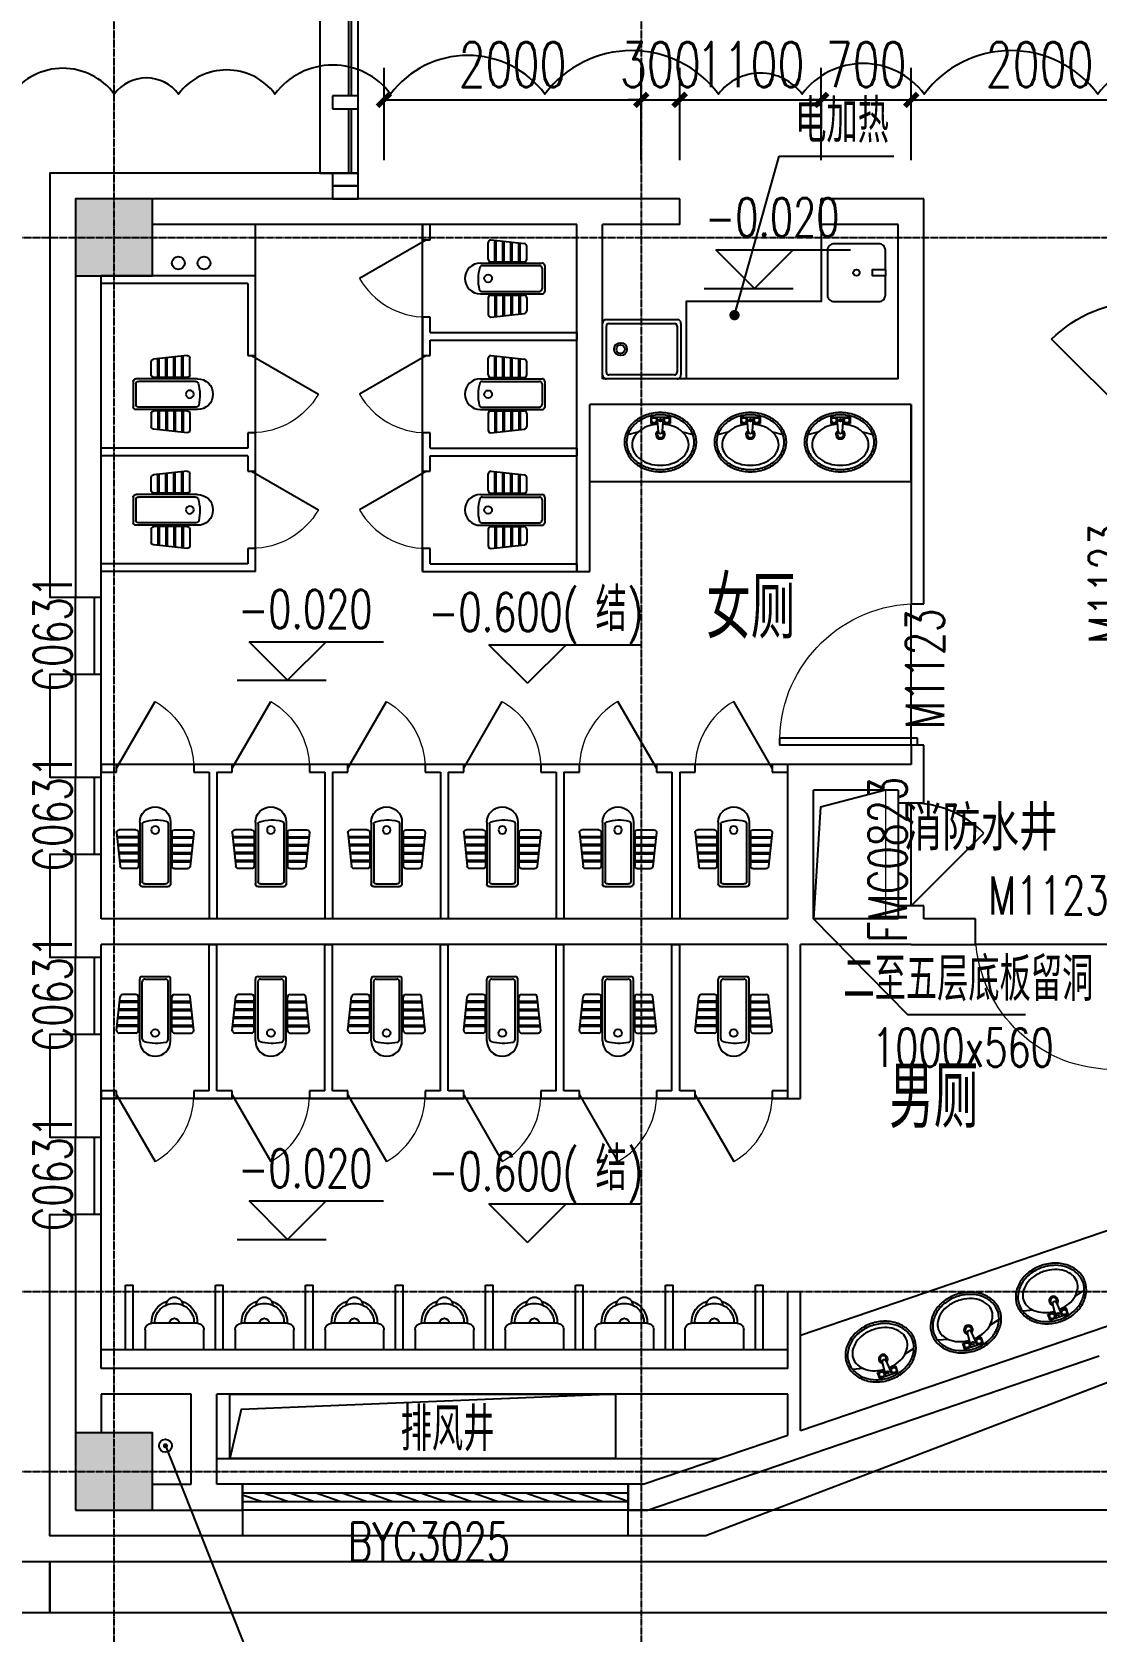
# Model space of a CAD drawing. Header units: millimetres. Extents: x 0 to 118900, y 0 to 84100.
# Drawn here: x 15360 to 23644, y 7141 to 19587 of the extents above; entities that cross this region are included whole.
import ezdxf

# ---------------------------------------------------------------- set-up
doc = ezdxf.new("R2010")
doc.units = ezdxf.units.MM
doc.linetypes.add('DASH', pattern=[0.35, 0.25, -0.1])
doc.linetypes.add('DOTE', pattern=[2.42, 2, -0.2, 0.02, -0.2])
for name, color, linetype in [('3T_BAR', 7, 'Continuous'), ('COLUMN', 2, 'Continuous'), ('CURTWALL', 4, 'Continuous'), ('DIM_ELEV', 3, 'Continuous'), ('DIM_LEAD', 3, 'Continuous'), ('DIM_SYMB', 3, 'Continuous'), ('DOOR', 4, 'Continuous'), ('DOOR_FIRE_TEXT', 7, 'Continuous'), ('DOTE', 1, 'DOTE'), ('EVTR', 6, 'Continuous'), ('FACADE OUTER SKIN', 6, 'Continuous'), ('PUB_DIM', 3, 'Continuous'), ('PUB_HATCH', 8, 'Continuous'), ('PUB_TEXT', 7, 'Continuous'), ('SEE', 5, 'Continuous'), ('SURFACE', 6, 'Continuous'), ('TOL', 1, 'Continuous'), ('WALL', 2, 'Continuous'), ('WINDOW', 4, 'Continuous'), ('WINDOW_TEXT', 7, 'Continuous'), ('排水', 7, 'Continuous')]:
    doc.layers.add(name, color=color, linetype=linetype)
doc.layers.add('DIM_MODI', color=6, linetype='Continuous', plot=False)
doc.styles.add('_TCH_DIM', font='SIMPLEX', dxfattribs={"bigfont": 'GBCBIG'})
doc.styles.add('_TCH_WINDOW', font='SIMPLEX', dxfattribs={"height": 3.5, "bigfont": 'GBCBIG'})
doc.styles.add('DIM_FONT', font='SIMPLEX', dxfattribs={"width": 0.7, "bigfont": 'GBCBIG'})
doc.styles.add('zz-0', font='arial.ttf')
doc.styles.add('仿宋单线', font='tjromans.shx', dxfattribs={"width": 0.65, "bigfont": 'tjhztxt.shx'})
doc.dimstyles.new('_TCH_ARCH&&100', dxfattribs={"dimtxt": 350, "dimasz": 100, "dimexe": 250, "dimexo": 300, "dimgap": 100, "dimtad": 1, "dimdec": 0, "dimzin": 0, "dimdsep": 46, "dimtxsty": 'DIM_FONT', "dimblk": 'ARCHTICK', "dimcen": 0.09, "dimclrt": 7, "dimazin": 2, "dimtfac": 1, "dimtdec": 0, "dimtix": 1, "dimtmove": 2, "dimatfit": 3, "dimldrblk": 'ARCHTICK', "dimfxl": 1, "dimtolj": 1, "dimtzin": 0, "dimarcsym": 0})

# ---------------------------------------------------------------- blocks, each defined once
blk = doc.blocks.new('WATER PIPE 05')
at = {"layer": 'EVTR', "ltscale": 20}
blk.add_circle((507414, 805851), 50, dxfattribs=at)
blk = doc.blocks.new('DUN')
at = {"layer": 'TOL'}
for p, q in [((-434, 264), (-434, 394)), ((-414, 414), (-152, 386)), ((-382, 244), (-382, 411)), ((-372, 244), (-372, 410)), ((-320, 244), (-320, 404)), ((-310, 244), (-310, 403)), ((-258, 244), (-258, 397)), ((-248, 244), (-248, 396)), ((-196, 244), (-196, 391)), ((-186, 244), (-186, 390)), ((-134, 264), (-134, 366)), ((-494, 234), (-14, 234)), ((-479, 214), (-34, 214)), ((-414, 244), (-154, 244)), ((-14, 194), (-14, 34)), ((6, 214), (6, 14)), ((-484, 14), (-34, 14)), ((-494, -6), (-14, -6)), ((-434, -36), (-434, -166)), ((-414, -16), (-154, -16)), ((-382, -16), (-382, -182)), ((-372, -16), (-372, -181)), ((-320, -16), (-320, -176)), ((-310, -16), (-310, -175)), ((-258, -16), (-258, -169)), ((-248, -16), (-248, -168)), ((-196, -16), (-196, -163)), ((-186, -16), (-186, -161)), ((-134, -36), (-134, -138)), ((-414, -186), (-152, -158))]:
    blk.add_line(p, q, dxfattribs=at)
blk.add_circle((-434, 114), 30, dxfattribs=at)
for centre, radius, start, end in [((-414, 394), 20, 90, 180), ((-154, 366), 20, 0, 83.8845), ((-414, 264), 20, 180, 270), ((-154, 264), 20, 270, 0), ((-494, 114), 120, 90, 270), ((-172, 105), 340, 163.8711, 192.8716), ((-479, 194), 20, 90, 163.8711), ((-34, 194), 20, 0, 90), ((-14, 214), 20, 0, 90), ((-484, 34), 20, 192.8716, 270), ((-34, 34), 20, 270, 0), ((-14, 14), 20, 270, 0), ((-414, -36), 20, 90, 180), ((-154, -36), 20, 0, 90), ((-414, -166), 20, 180, 270), ((-154, -138), 20, 276.1155, 0)]:
    blk.add_arc(centre, radius, start, end, dxfattribs=at)
blk = doc.blocks.new('AXIS-NET-07')
at = {"layer": 'DOTE'}
for p, q in [((727144, 1612362.8), (727144, 1540152.8)), ((723044, 1555852.8), (723044, 1540152.8)), ((716444, 1552252.8), (796044, 1552252.8)), ((716444, 1544052.8), (735344, 1544052.8)), ((716444, 1542652.8), (796044, 1542652.8))]:
    blk.add_line(p, q, dxfattribs=at)
blk = doc.blocks.new('$WINLIB2D$00000004')
at = {"color": 0}
for points in [[(-0.5, 0.5), (-0.5, -0.5)], [(-0.5, 0.5), (0.5, 0.5)], [(0.5, -0.5), (0.5, 0.5)], [(-0.5, 0.241), (0.5, 0.241)], [(-0.5, -0.5), (0.5, -0.5)]]:
    blk.add_lwpolyline(points, dxfattribs=at)
blk = doc.blocks.new('$WINLIB2D$00000039')
at = {"color": 0}
for points in [[(-0.5, 0.5), (-0.5, -0.5)], [(0.5, 0.5), (-0.5, 0.5)], [(0.5, -0.5), (0.5, 0.5)], [(-0.5, 0.1667), (0.5, 0.1667)], [(-0.3839, -0.1667), (-0.448, 0.1667)], [(-0.3159, -0.1667), (-0.38, 0.1667)], [(-0.2479, -0.1667), (-0.312, 0.1667)], [(-0.1799, -0.1667), (-0.244, 0.1667)], [(-0.1119, -0.1667), (-0.176, 0.1667)], [(-0.0439, -0.1667), (-0.108, 0.1667)], [(0.0241, -0.1667), (-0.04, 0.1667)], [(0.0921, -0.1667), (0.028, 0.1667)], [(0.16, -0.1667), (0.0959, 0.1667)], [(0.228, -0.1667), (0.1639, 0.1667)], [(0.296, -0.1667), (0.2319, 0.1667)], [(0.364, -0.1667), (0.2999, 0.1667)], [(0.432, -0.1667), (0.3679, 0.1667)], [(0.5, -0.1667), (0.4359, 0.1667)], [(-0.4519, -0.1667), (-0.5, 0.0836)], [(-0.5, -0.1667), (0.5, -0.1667)], [(0.5, -0.5), (-0.5, -0.5)]]:
    blk.add_lwpolyline(points, dxfattribs=at)
blk = doc.blocks.new('_FZH')
blk.add_lwpolyline([(-0.5, -0.5), (0.5, -0.5), (0.5, 0.5), (-0.5, 0.5)], close=True)
at = {"layer": 'PUB_HATCH'}
blk.add_solid([(-0.5, -0.5), (0.5, -0.5), (-0.5, 0.5), (0.5, 0.5)], dxfattribs=at)
blk = doc.blocks.new('$DorLib2D$00000001')
for p, q in [((0.45, 0.975), (0.5, 0.975)), ((0.45, 0), (0.45, 0.975)), ((0.5, 0), (0.5, 0.975)), ((0.5, 0), (0.45, 0))]:
    blk.add_line(p, q)
at = {"lineweight": 13}
blk.add_arc((0.475, 0), 0.975, 91.4693, 180, dxfattribs=at)
blk = doc.blocks.new('$DorLib2D$00000114')
at = {"color": 0}
blk.add_line((0.5, 0), (-0.207, 0.707), dxfattribs=at)
blk.add_arc((0.5, 0), 1, 135, 180, dxfattribs=at)
blk = doc.blocks.new('$plan$00001629')
for p, q in [((-75, -35), (-75, -85)), ((-75, -35), (75, -35)), ((-75, -85), (-21, -85)), ((-16, -146), (-25, -35)), ((16, -146), (25, -35)), ((21, -85), (75, -85)), ((75, -35), (75, -85)), ((-252, -170), (-172, -150)), ((172, -150), (252, -170))]:
    blk.add_line(p, q)
for centre, radius in [((-50, -60), 20), ((1, -60), 10), ((50, -60), 20)]:
    blk.add_circle(centre, radius)
for centre, radius, start, end in [((0, -340), 340, 90, 108.7907), ((0, -340), 340, 71.2093, 90), ((-46, -252), 239, 129.4007, 153.24), ((-46, -252), 222, 129.4007, 153.24), ((-18, -286), 283, 108.7907, 129.4007), ((-18, -286), 266, 108.7907, 129.4007), ((-21, -322), 229, 106.7647, 126.0274), ((0, -340), 323, 90, 108.7907), ((0, -391), 301, 93.9271, 106.7647), ((0, -340), 323, 71.2093, 90), ((0, -391), 301, 73.2353, 86.0729), ((21, -322), 229, 53.9726, 73.2353), ((18, -286), 266, 50.5993, 71.2093), ((18, -286), 283, 50.5993, 71.2093), ((46, -252), 222, 26.76, 50.5993), ((46, -252), 239, 26.76, 50.5993), ((-90, -230), 190, 153.24, 180), ((-90, -230), 190, 180, 206.76), ((-90, -230), 173, 153.24, 180), ((-90, -230), 173, 180, 206.76), ((-102, -250), 118, 150.3366, 180), ((-53, -278), 174, 126.0274, 150.3366), ((0, -170), 35, 118.7783, 61.2217), ((0, -170), 25, 129.0728, 50.9272), ((0, -146), 16.3, 180, 0), ((53, -278), 174, 29.6634, 53.9726), ((102, -250), 118, 0, 29.6634), ((90, -230), 173, 0, 26.76), ((90, -230), 173, 333.24, 0), ((90, -230), 190, 0, 26.76), ((90, -230), 190, 333.24, 0), ((-46, -208), 239, 206.76, 230.5993), ((-46, -208), 222, 206.76, 230.5993), ((-102, -250), 118, 180, 209.6634), ((-53, -222), 174, 209.6634, 233.9726), ((-21, -178), 229, 233.9726, 253.2353), ((21, -178), 229, 286.7647, 306.0274), ((53, -222), 174, 306.0274, 330.3366), ((46, -208), 222, 309.4007, 333.24), ((46, -208), 239, 309.4007, 333.24), ((102, -250), 118, 330.3366, 0), ((-18, -174), 283, 230.5993, 251.2093), ((-18, -174), 266, 230.5993, 251.2093), ((0, -120), 340, 251.2093, 270), ((0, -120), 323, 251.2093, 270), ((0, -109), 301, 253.2353, 270), ((0, -109), 301, 270, 286.7647), ((0, -120), 323, 270, 288.7907), ((0, -120), 340, 270, 288.7907), ((18, -174), 266, 288.7907, 309.4007), ((18, -174), 283, 288.7907, 309.4007)]:
    blk.add_arc(centre, radius, start, end)
blk = doc.blocks.new('$DorLib2D$00000129')
at = {"color": 0, "linetype": 'Continuous'}
for p, q in [((-0.5, 0.545), (-0.5, 0.687)), ((-0.5, 0.687), (0.5, 0.687)), ((0.5, 0.687), (0.5, 0.545)), ((0.5, 0.545), (-0.5, 0.545)), ((-0.5, 0.5), (-0.5, 0.545)), ((0.5, 0.5), (0.5, 0.545)), ((-0.2, 0.437), (0.158, 0.437)), ((0.08, 0.341), (0.08, 0.437)), ((0.158, 0.437), (0.08, 0.341))]:
    blk.add_line(p, q, dxfattribs=at)
blk = doc.blocks.new('$DorLib2D$00000005')
blk.add_line((0.5, 0), (0, 0.866))
at = {"lineweight": 13}
blk.add_arc((0.5, 0), 1, 120, 180, dxfattribs=at)
blk = doc.blocks.new('$plan$00000390')
at = {"color": 0, "linetype": 'ByBlock'}
for p, q in [((-228.6, 0), (228.6, 0)), ((-228.6, -152.4), (-228.6, 0)), ((228.6, 0), (228.6, -152.4)), ((177.8, -203.2), (-177.8, -203.2))]:
    blk.add_line(p, q, dxfattribs=at)
for centre, radius, start, end in [((-177.8, -152.4), 50.8, 180, 270), ((-6.35, -209.55), 171.57, 177.878904, 253.39312), ((-6.35, -209.55), 146.17, 177.878904, 272.121096), ((0, -203.2), 38.1, 180, 0), ((6.35, -209.55), 146.17, 267.878904, 2.121096), ((6.35, -209.55), 171.57, 286.60688, 2.121096), ((177.8, -152.4), 50.8, 270, 0), ((0, -342.9), 63.5, 181.070731, 358.929269)]:
    blk.add_arc(centre, radius, start, end, dxfattribs=at)
blk = doc.blocks.new('$plan$00001091')
for p, q in [((-275, -410), (-275, -50)), ((-255, -30), (255, -30)), ((275, -50), (275, -410)), ((255, -430), (-255, -430))]:
    blk.add_line(p, q)
for points in [[(-275, 0, 0.414214), (-305, -30, 0.414214)], [(305, -30, 0.414214), (275, 0, 0.414214)], [(-305, -430, 0.414214), (-275, -460, 0.414214)], [(275, -460, 0.414214), (305, -430, 0.414214)]]:
    blk.add_lwpolyline(points, format="xyb")
for points in [[(-275, 0), (275, 0)], [(-305, -430), (-305, -30)], [(305, -30), (305, -430)], [(275, -460), (-275, -460)]]:
    blk.add_lwpolyline(points)
for radius in [50, 32.5]:
    blk.add_circle((165, -230), radius)
for centre, start, end in [((-255, -50), 90, 180), ((255, -50), 0, 90), ((-255, -410), 180, 270), ((255, -410), 270, 360)]:
    blk.add_arc(centre, 20, start, end)
at = {"style": 'zz-0'}
for tag in ['YSIZE', 'XSIZE']:
    blk.add_attdef(tag, (0, 0), '', height=0.5, dxfattribs=at)
blk = doc.blocks.new('_ArchTick')
at = {"color": 0, "linetype": 'ByBlock', "const_width": 0.4}
blk.add_lwpolyline([(-0.5, -0.5), (0.5, 0.5)], dxfattribs=at)
blk = doc.blocks.new('*D563')
at = {"layer": 'Defpoints', "color": 0, "transparency": 16777216}
for p in [(20098, 19059), (18098, 18290), (20098, 18290)]:
    blk.add_point(p, dxfattribs=at)
at = {"layer": 'PUB_DIM', "color": 0, "lineweight": -2, "transparency": 16777216}
for p, q in [((18098, 18590), (18098, 19309)), ((20098, 18590), (20098, 19309)), ((18098, 19059), (20098, 19059))]:
    blk.add_line(p, q, dxfattribs=at)
at = {"layer": 'PUB_DIM', "color": 0, "lineweight": -2, "transparency": 16777216, "xscale": 100, "yscale": 100, "zscale": 100, "rotation": 180}
blk.add_blockref('_ArchTick', (18098, 19059), dxfattribs=at)
at = {"layer": 'PUB_DIM', "color": 0, "lineweight": -2, "transparency": 16777216, "xscale": 100, "yscale": 100, "zscale": 100}
blk.add_blockref('_ArchTick', (20098, 19059), dxfattribs=at)
at = {"layer": 'PUB_DIM', "color": 7, "transparency": 16777216, "insert": (19098, 19334), "char_height": 350, "attachment_point": 5, "style": 'DIM_FONT'}
blk.add_mtext('\\A1;2000', dxfattribs=at)
blk = doc.blocks.new('*D564')
at = {"layer": 'Defpoints', "color": 0, "transparency": 16777216}
for p in [(20398, 19059), (20098, 18290), (20398, 18290)]:
    blk.add_point(p, dxfattribs=at)
at = {"layer": 'PUB_DIM', "color": 0, "lineweight": -2, "transparency": 16777216}
for p, q in [((20098, 18590), (20098, 19309)), ((20398, 18590), (20398, 19309)), ((20098, 19059), (19998, 19059)), ((20098, 19059), (20398, 19059)), ((20398, 19059), (20498, 19059))]:
    blk.add_line(p, q, dxfattribs=at)
at = {"layer": 'PUB_DIM', "color": 0, "lineweight": -2, "transparency": 16777216, "xscale": 100, "yscale": 100, "zscale": 100}
blk.add_blockref('_ArchTick', (20098, 19059), dxfattribs=at)
at = {"layer": 'PUB_DIM', "color": 0, "lineweight": -2, "transparency": 16777216, "xscale": 100, "yscale": 100, "zscale": 100, "rotation": 180}
blk.add_blockref('_ArchTick', (20398, 19059), dxfattribs=at)
at = {"layer": 'PUB_DIM', "color": 7, "transparency": 16777216, "insert": (20248, 19334), "char_height": 350, "attachment_point": 5, "style": 'DIM_FONT'}
blk.add_mtext('\\A1;300', dxfattribs=at)
blk = doc.blocks.new('*D565')
at = {"layer": 'Defpoints', "color": 0, "transparency": 16777216}
for p in [(21498, 19059), (20398, 18290), (21498, 18290)]:
    blk.add_point(p, dxfattribs=at)
at = {"layer": 'PUB_DIM', "color": 0, "lineweight": -2, "transparency": 16777216}
for p, q in [((20398, 18590), (20398, 19309)), ((21498, 18590), (21498, 19309)), ((20398, 19059), (21498, 19059))]:
    blk.add_line(p, q, dxfattribs=at)
at = {"layer": 'PUB_DIM', "color": 0, "lineweight": -2, "transparency": 16777216, "xscale": 100, "yscale": 100, "zscale": 100, "rotation": 180}
blk.add_blockref('_ArchTick', (20398, 19059), dxfattribs=at)
at = {"layer": 'PUB_DIM', "color": 0, "lineweight": -2, "transparency": 16777216, "xscale": 100, "yscale": 100, "zscale": 100}
blk.add_blockref('_ArchTick', (21498, 19059), dxfattribs=at)
at = {"layer": 'PUB_DIM', "color": 7, "transparency": 16777216, "insert": (20948, 19334), "char_height": 350, "attachment_point": 5, "style": 'DIM_FONT'}
blk.add_mtext('\\A1;1100', dxfattribs=at)
blk = doc.blocks.new('*D566')
at = {"layer": 'Defpoints', "color": 0, "transparency": 16777216}
for p in [(22198, 19059), (21498, 18290), (22198, 18290)]:
    blk.add_point(p, dxfattribs=at)
at = {"layer": 'PUB_DIM', "color": 0, "lineweight": -2, "transparency": 16777216}
for p, q in [((21498, 18590), (21498, 19309)), ((22198, 18590), (22198, 19309)), ((21498, 19059), (21398, 19059)), ((21498, 19059), (22198, 19059)), ((22198, 19059), (22298, 19059))]:
    blk.add_line(p, q, dxfattribs=at)
at = {"layer": 'PUB_DIM', "color": 0, "lineweight": -2, "transparency": 16777216, "xscale": 100, "yscale": 100, "zscale": 100}
blk.add_blockref('_ArchTick', (21498, 19059), dxfattribs=at)
at = {"layer": 'PUB_DIM', "color": 0, "lineweight": -2, "transparency": 16777216, "xscale": 100, "yscale": 100, "zscale": 100, "rotation": 180}
blk.add_blockref('_ArchTick', (22198, 19059), dxfattribs=at)
at = {"layer": 'PUB_DIM', "color": 7, "transparency": 16777216, "insert": (21848, 19334), "char_height": 350, "attachment_point": 5, "style": 'DIM_FONT'}
blk.add_mtext('\\A1;700', dxfattribs=at)
blk = doc.blocks.new('*D567')
at = {"layer": 'Defpoints', "color": 0, "transparency": 16777216}
for p in [(24198, 19059), (22198, 18290), (24198, 18290)]:
    blk.add_point(p, dxfattribs=at)
at = {"layer": 'PUB_DIM', "color": 0, "lineweight": -2, "transparency": 16777216}
for p, q in [((22198, 18590), (22198, 19309)), ((24198, 18590), (24198, 19309)), ((22198, 19059), (24198, 19059))]:
    blk.add_line(p, q, dxfattribs=at)
at = {"layer": 'PUB_DIM', "color": 0, "lineweight": -2, "transparency": 16777216, "xscale": 100, "yscale": 100, "zscale": 100, "rotation": 180}
blk.add_blockref('_ArchTick', (22198, 19059), dxfattribs=at)
at = {"layer": 'PUB_DIM', "color": 0, "lineweight": -2, "transparency": 16777216, "xscale": 100, "yscale": 100, "zscale": 100}
blk.add_blockref('_ArchTick', (24198, 19059), dxfattribs=at)
at = {"layer": 'PUB_DIM', "color": 7, "transparency": 16777216, "insert": (23198, 19334), "char_height": 350, "attachment_point": 5, "style": 'DIM_FONT'}
blk.add_mtext('\\A1;2000', dxfattribs=at)

msp = doc.modelspace()

# ---------------------------------------------------------------- linework, layer by layer
at = {"layer": '3T_BAR', "ltscale": 20}
msp.add_line((17897.6, 18489.9), (17897.6, 21089.9), dxfattribs=at)
at = {"layer": '3T_BAR'}
for p, q in [((17697.6, 19089.9), (17697.6, 18989.9)), ((17897.6, 19089.9), (17697.6, 19089.9)), ((17897.6, 18989.9), (17897.6, 19089.9)), ((17697.6, 18989.9), (17897.6, 18989.9)), ((17697.6, 18489.9), (17697.6, 18389.9)), ((17897.6, 18489.9), (17697.6, 18489.9)), ((17897.6, 18389.9), (17897.6, 18489.9)), ((17697.6, 18389.9), (17897.6, 18389.9))]:
    msp.add_line(p, q, dxfattribs=at)
at = {"layer": '3T_BAR', "ltscale": 20}
msp.add_lwpolyline([(17897.6, 18389.9), (17697.6, 18389.9), (17697.6, 18289.9), (17897.6, 18289.9)], close=True, dxfattribs=at)
at = {"layer": 'CURTWALL'}
for p, q in [((17822.6, 20489.9), (17822.6, 19089.9)), ((17842.6, 20489.9), (17842.6, 19089.9)), ((17822.6, 18989.9), (17822.6, 18489.9)), ((17842.6, 18989.9), (17842.6, 18489.9))]:
    msp.add_line(p, q, dxfattribs=at)
at = {"layer": 'DIM_ELEV'}
for p, q in [((19213.8, 14521.3), (18913.8, 14821.3)), ((18913.8, 14821.3), (20089, 14821.3)), ((19213.8, 14521.3), (19513.8, 14821.3)), ((19213.8, 10171.6), (18913.8, 10471.6)), ((18913.8, 10471.6), (20089, 10471.6)), ((19213.8, 10171.6), (19513.8, 10471.6))]:
    msp.add_line(p, q, dxfattribs=at)
at = {"layer": 'DIM_LEAD'}
for p, q in [((20824.1, 17384.3), (21171.3, 18621)), ((21171.3, 18621), (22064.2, 18621)), ((16397.6, 8589.9), (17281.9, 6360.4))]:
    msp.add_line(p, q, dxfattribs=at)
for points, const_width in [([(20818.7, 17365, 1), (20829.5, 17403.5, 1)], 40), ([(16393.9, 8599.2, 1), (16401.2, 8580.6, 1)], 20)]:
    msp.add_lwpolyline(points, format="xyb", close=True, dxfattribs=dict(at, const_width=const_width))
at = {"layer": 'DIM_MODI'}
msp.add_lwpolyline([(29399.4, 19104.6, 0.5), (28199.4, 19104.6, 0.5), (27149.4, 19104.6, 0.5), (26549.4, 19104.6, 0.5), (25749.4, 19104.6, 0.5), (24699.4, 19104.6, 0.5), (23649.4, 19104.6, 0.5), (22299.4, 19104.6, 0.5), (21349.4, 19104.6, 0.5), (20699.4, 19104.6, 0.5), (19349.4, 19104.6, 0.5), (18149.4, 19104.6, 0.5), (17249.4, 19104.6, 0.5), (16499.4, 19104.6, 0.5), (15999.4, 19104.6, 0.5), (15199.4, 19104.6, 0.5)], format="xyb", dxfattribs=at)
at = {"layer": 'DIM_SYMB'}
msp.add_lwpolyline([(23087.6, 11941.1), (22171.6, 11941.1), (21437.6, 12689.9)], dxfattribs=at)
at = {"layer": 'DOOR'}
for p, q in [((22197.6, 14039.9), (22197.6, 15139.9)), ((22197.6, 12789.9), (22197.6, 13589.9)), ((23797.6, 12489.9), (22697.6, 12489.9))]:
    msp.add_line(p, q, dxfattribs=at)
at = {"layer": 'DOOR', "ltscale": 20}
msp.add_lwpolyline([(22097.6, 13589.9), (22097.6, 12789.9)], dxfattribs=at)
at = {"layer": 'EVTR', "ltscale": 20}
for points in [[(21997.6, 13689.9), (21492.8, 13556.9), (21437.6, 12689.9)], [(19897.6, 8989.9), (16985.8, 8872.5), (16897.6, 8489.9)]]:
    msp.add_lwpolyline(points, dxfattribs=at)
msp.add_lwpolyline([(19897.6, 8489.9), (16897.6, 8489.9), (16897.6, 8989.9), (19897.6, 8989.9)], close=True, dxfattribs=at)
at = {"layer": 'FACADE OUTER SKIN', "ltscale": 20}
for points in [[(17897.6, 18489.9), (15497.6, 18489.9), (15497.6, 15189.9), (15697.6, 15189.9)], [(15697.6, 14589.9), (15497.6, 14589.9), (15497.6, 13789.9), (15697.6, 13789.9)], [(15697.6, 13189.9), (15497.6, 13189.9), (15497.6, 12389.9), (15697.6, 12389.9)], [(15697.6, 11789.9), (15497.6, 11789.9), (15497.6, 10989.9), (15697.6, 10989.9)], [(16997.6, 8089.9), (16997.6, 7889.9), (15497.6, 7889.9), (15497.6, 10389.9), (15697.6, 10389.9)], [(24197.6, 9289.9), (24197.6, 9261.5), (20600.6, 7889.9), (19997.6, 7889.9), (19997.6, 8089.9)]]:
    msp.add_lwpolyline(points, dxfattribs=at)
at = {"layer": 'PUB_DIM'}
for p, q in [((20979.9, 17592.2), (20679.9, 17892.2)), ((20679.9, 17892.2), (21725.9, 17892.2)), ((20979.9, 17592.2), (21279.9, 17892.2)), ((20587.6, 17592.2), (21279.9, 17592.2)), ((17347.9, 14544.1), (17047.9, 14844.1)), ((17047.9, 14844.1), (18093.8, 14844.1)), ((17347.9, 14544.1), (17647.9, 14844.1)), ((16955.6, 14544.1), (17647.9, 14544.1)), ((17347.9, 10194.3), (17047.9, 10494.3)), ((17047.9, 10494.3), (18093.8, 10494.3)), ((17347.9, 10194.3), (17647.9, 10494.3)), ((16955.6, 10194.3), (17647.9, 10194.3))]:
    msp.add_line(p, q, dxfattribs=at)
at = {"layer": 'SEE', "ltscale": 20}
msp.add_lwpolyline([(17897.6, 21089.9), (17597.6, 21089.9), (17597.6, 18489.9), (17897.6, 18489.9)], close=True, dxfattribs=at)
at = {"layer": 'SEE'}
for points in [[(17097.6, 15389.9), (17097.6, 18089.9)], [(18397.6, 15389.9), (18397.6, 18089.9)], [(18397.6, 15389.9), (18397.6, 18089.9)], [(21237.6, 13889.9), (15897.6, 13889.9)], [(21237.6, 11289.9), (15897.6, 11289.9)], [(15897.6, 9189.9), (15897.6, 9339.9), (21237.6, 9339.9)], [(16797.6, 8489.9), (20699.9, 8489.9)], [(19997.6, 7889.9), (16997.6, 7889.9)]]:
    msp.add_lwpolyline(points, dxfattribs=at)
at = {"layer": 'SEE', "linetype": 'DASH'}
msp.add_lwpolyline([(28797.6, 8089.9), (17321.7, 8089.9)], dxfattribs=at)
at = {"layer": 'SURFACE', "lineweight": 0}
msp.add_lwpolyline([(21437.6, 13689.9), (21997.6, 13689.9), (21997.6, 12689.9), (21437.6, 12689.9)], close=True, dxfattribs=at)
at = {"layer": 'TOL'}
for p, q in [((18397.6, 18089.9), (18397.6, 17969.9)), ((18457.6, 18089.9), (18397.6, 18089.9)), ((18457.6, 17969.9), (18457.6, 18089.9)), ((18397.6, 17969.9), (18457.6, 17969.9)), ((17097.6, 17689.9), (15897.6, 17689.9)), ((15897.6, 17629.9), (15897.6, 17689.9)), ((17097.6, 17069.9), (17097.6, 17689.9)), ((17037.6, 17629.9), (15897.6, 17629.9)), ((17037.6, 17629.9), (17037.6, 17069.9)), ((18457.6, 17369.9), (18397.6, 17369.9)), ((18397.6, 17369.9), (18397.6, 17219.9)), ((18457.6, 17249.9), (18457.6, 17369.9)), ((18397.6, 17219.9), (18397.6, 17069.9)), ((18457.6, 17249.9), (19597.6, 17249.9)), ((18457.6, 17069.9), (18457.6, 17189.9)), ((18457.6, 17189.9), (19597.6, 17189.9)), ((19597.6, 17249.9), (19597.6, 17189.9)), ((17037.6, 17069.9), (17097.6, 17069.9)), ((18397.6, 17069.9), (18457.6, 17069.9)), ((17097.6, 16469.9), (17037.6, 16469.9)), ((17037.6, 16469.9), (17037.6, 16349.9)), ((17097.6, 16319.9), (17097.6, 16469.9)), ((18457.6, 16469.9), (18397.6, 16469.9)), ((18397.6, 16469.9), (18397.6, 16319.9)), ((18457.6, 16349.9), (18457.6, 16469.9)), ((17037.6, 16349.9), (15897.6, 16349.9)), ((15897.6, 16289.9), (15897.6, 16349.9)), ((17097.6, 16169.9), (17097.6, 16319.9)), ((18397.6, 16319.9), (18397.6, 16169.9)), ((18457.6, 16349.9), (19597.6, 16349.9)), ((19597.6, 16349.9), (19597.6, 16289.9)), ((17037.6, 16289.9), (15897.6, 16289.9)), ((17037.6, 16289.9), (17037.6, 16169.9)), ((18457.6, 16289.9), (19597.6, 16289.9)), ((18457.6, 16169.9), (18457.6, 16289.9)), ((17037.6, 16169.9), (17097.6, 16169.9)), ((18397.6, 16169.9), (18457.6, 16169.9)), ((17097.6, 15569.9), (17037.6, 15569.9)), ((17037.6, 15569.9), (17037.6, 15449.9)), ((17097.6, 15389.9), (17097.6, 15569.9)), ((18457.6, 15569.9), (18397.6, 15569.9)), ((18397.6, 15569.9), (18397.6, 15389.9)), ((18457.6, 15449.9), (18457.6, 15569.9)), ((17037.6, 15449.9), (15897.6, 15449.9)), ((15897.6, 15389.9), (15897.6, 15449.9)), ((18457.6, 15449.9), (19597.6, 15449.9)), ((19597.6, 15449.9), (19597.6, 15389.9)), ((17097.6, 15389.9), (15897.6, 15389.9)), ((18397.6, 15389.9), (19597.6, 15389.9)), ((16017.6, 13889.9), (15897.6, 13889.9)), ((15897.6, 13889.9), (15897.6, 13829.9)), ((15897.6, 13829.9), (16017.6, 13829.9)), ((16017.6, 13829.9), (16017.6, 13889.9)), ((16767.6, 13889.9), (16617.6, 13889.9)), ((16617.6, 13889.9), (16617.6, 13829.9)), ((16617.6, 13829.9), (16737.6, 13829.9)), ((16737.6, 13829.9), (16737.6, 12689.9)), ((16917.6, 13889.9), (16767.6, 13889.9)), ((16797.6, 13829.9), (16797.6, 12689.9)), ((16797.6, 13829.9), (16917.6, 13829.9)), ((16917.6, 13829.9), (16917.6, 13889.9)), ((17667.6, 13889.9), (17517.6, 13889.9)), ((17517.6, 13889.9), (17517.6, 13829.9)), ((17517.6, 13829.9), (17637.6, 13829.9)), ((17637.6, 13829.9), (17637.6, 12689.9)), ((17817.6, 13889.9), (17667.6, 13889.9)), ((17697.6, 13829.9), (17817.6, 13829.9)), ((17697.6, 13829.9), (17697.6, 12689.9)), ((17817.6, 13829.9), (17817.6, 13889.9)), ((18567.6, 13889.9), (18417.6, 13889.9)), ((18417.6, 13889.9), (18417.6, 13829.9)), ((18417.6, 13829.9), (18537.6, 13829.9)), ((18537.6, 13829.9), (18537.6, 12689.9)), ((18717.6, 13889.9), (18567.6, 13889.9)), ((18597.6, 13829.9), (18597.6, 12689.9)), ((18597.6, 13829.9), (18717.6, 13829.9)), ((18717.6, 13829.9), (18717.6, 13889.9)), ((19467.6, 13889.9), (19317.6, 13889.9)), ((19317.6, 13889.9), (19317.6, 13829.9)), ((19317.6, 13829.9), (19437.6, 13829.9)), ((19437.6, 13829.9), (19437.6, 12689.9)), ((19617.6, 13889.9), (19467.6, 13889.9)), ((19497.6, 13829.9), (19497.6, 12689.9)), ((19497.6, 13829.9), (19617.6, 13829.9)), ((19617.6, 13829.9), (19617.6, 13889.9)), ((20367.6, 13889.9), (20217.6, 13889.9)), ((20217.6, 13889.9), (20217.6, 13829.9)), ((20217.6, 13829.9), (20337.6, 13829.9)), ((20337.6, 13829.9), (20337.6, 12689.9)), ((20517.6, 13889.9), (20367.6, 13889.9)), ((20397.6, 13829.9), (20397.6, 12689.9)), ((20397.6, 13829.9), (20517.6, 13829.9)), ((20517.6, 13829.9), (20517.6, 13889.9)), ((21237.6, 13889.9), (21117.6, 13889.9)), ((21117.6, 13889.9), (21117.6, 13829.9)), ((21117.6, 13829.9), (21237.6, 13829.9)), ((21237.6, 13829.9), (21237.6, 13889.9)), ((16797.6, 12689.9), (16737.6, 12689.9)), ((17697.6, 12689.9), (17637.6, 12689.9)), ((18597.6, 12689.9), (18537.6, 12689.9)), ((19497.6, 12689.9), (19437.6, 12689.9)), ((20397.6, 12689.9), (20337.6, 12689.9)), ((16737.6, 11349.9), (16737.6, 12489.9)), ((16737.6, 12489.9), (16797.6, 12489.9)), ((16797.6, 11349.9), (16797.6, 12489.9)), ((17637.6, 11349.9), (17637.6, 12489.9)), ((17637.6, 12489.9), (17697.6, 12489.9)), ((17697.6, 11349.9), (17697.6, 12489.9)), ((18537.6, 11349.9), (18537.6, 12489.9)), ((18537.6, 12489.9), (18597.6, 12489.9)), ((18597.6, 11349.9), (18597.6, 12489.9)), ((19437.6, 11349.9), (19437.6, 12489.9)), ((19437.6, 12489.9), (19497.6, 12489.9)), ((19497.6, 11349.9), (19497.6, 12489.9)), ((20337.6, 11349.9), (20337.6, 12489.9)), ((20337.6, 12489.9), (20397.6, 12489.9)), ((20397.6, 11349.9), (20397.6, 12489.9)), ((16017.6, 11349.9), (15897.6, 11349.9)), ((15897.6, 11349.9), (15897.6, 11289.9)), ((16017.6, 11289.9), (16017.6, 11349.9)), ((16737.6, 11349.9), (16617.6, 11349.9)), ((16617.6, 11349.9), (16617.6, 11289.9)), ((16917.6, 11349.9), (16797.6, 11349.9)), ((16917.6, 11289.9), (16917.6, 11349.9)), ((17637.6, 11349.9), (17517.6, 11349.9)), ((17517.6, 11349.9), (17517.6, 11289.9)), ((17817.6, 11349.9), (17697.6, 11349.9)), ((17817.6, 11289.9), (17817.6, 11349.9)), ((18537.6, 11349.9), (18417.6, 11349.9)), ((18417.6, 11349.9), (18417.6, 11289.9)), ((18717.6, 11349.9), (18597.6, 11349.9)), ((18717.6, 11289.9), (18717.6, 11349.9)), ((19437.6, 11349.9), (19317.6, 11349.9)), ((19317.6, 11349.9), (19317.6, 11289.9)), ((19617.6, 11349.9), (19497.6, 11349.9)), ((19617.6, 11289.9), (19617.6, 11349.9)), ((20337.6, 11349.9), (20217.6, 11349.9)), ((20217.6, 11349.9), (20217.6, 11289.9)), ((20517.6, 11349.9), (20397.6, 11349.9)), ((20517.6, 11289.9), (20517.6, 11349.9)), ((21237.6, 11349.9), (21117.6, 11349.9)), ((21117.6, 11349.9), (21117.6, 11289.9)), ((21237.6, 11289.9), (21237.6, 11349.9)), ((15897.6, 11289.9), (16017.6, 11289.9)), ((16617.6, 11289.9), (16767.6, 11289.9)), ((16767.6, 11289.9), (16917.6, 11289.9)), ((17517.6, 11289.9), (17667.6, 11289.9)), ((17667.6, 11289.9), (17817.6, 11289.9)), ((18417.6, 11289.9), (18567.6, 11289.9)), ((18567.6, 11289.9), (18717.6, 11289.9)), ((19317.6, 11289.9), (19467.6, 11289.9)), ((19467.6, 11289.9), (19617.6, 11289.9)), ((20217.6, 11289.9), (20367.6, 11289.9)), ((20367.6, 11289.9), (20517.6, 11289.9)), ((21117.6, 11289.9), (21237.6, 11289.9)), ((16087.6, 9339.9), (16087.6, 9839.9)), ((16087.6, 9839.9), (16147.6, 9839.9)), ((16147.6, 9339.9), (16147.6, 9839.9)), ((16787.6, 9339.9), (16787.6, 9839.9)), ((16787.6, 9839.9), (16847.6, 9839.9)), ((16847.6, 9339.9), (16847.6, 9839.9)), ((17487.6, 9339.9), (17487.6, 9839.9)), ((17487.6, 9839.9), (17547.6, 9839.9)), ((17547.6, 9339.9), (17547.6, 9839.9)), ((18187.6, 9339.9), (18187.6, 9839.9)), ((18187.6, 9839.9), (18247.6, 9839.9)), ((18247.6, 9339.9), (18247.6, 9839.9)), ((18887.6, 9339.9), (18887.6, 9839.9)), ((18887.6, 9839.9), (18947.6, 9839.9)), ((18947.6, 9339.9), (18947.6, 9839.9)), ((19587.6, 9339.9), (19587.6, 9839.9)), ((19587.6, 9839.9), (19647.6, 9839.9)), ((19647.6, 9339.9), (19647.6, 9839.9)), ((20287.6, 9339.9), (20287.6, 9839.9)), ((20287.6, 9839.9), (20347.6, 9839.9)), ((20347.6, 9339.9), (20347.6, 9839.9)), ((20987.6, 9339.9), (20987.6, 9839.9)), ((20987.6, 9839.9), (21047.6, 9839.9)), ((21047.6, 9339.9), (21047.6, 9839.9)), ((16087.6, 9339.9), (16147.6, 9339.9)), ((16787.6, 9339.9), (16847.6, 9339.9)), ((17487.6, 9339.9), (17547.6, 9339.9)), ((18187.6, 9339.9), (18247.6, 9339.9)), ((18887.6, 9339.9), (18947.6, 9339.9)), ((19587.6, 9339.9), (19647.6, 9339.9)), ((20287.6, 9339.9), (20347.6, 9339.9)), ((20987.6, 9339.9), (21047.6, 9339.9))]:
    msp.add_line(p, q, dxfattribs=at)
for points in [[(21497.6, 18089.9), (21497.6, 17489.9), (20447.6, 17489.9), (20447.6, 16889.9)], [(19697.6, 16089.9), (22197.6, 16089.9), (22197.6, 16689.9)], [(23897.6, 10321.5), (21337.6, 9447.3)]]:
    msp.add_lwpolyline(points, dxfattribs=at)
msp.add_lwpolyline([(21997.6, 17739.9), (21997.6, 17889.9, 0.4142136), (21947.6, 17939.9), (21597.6, 17939.9, 0.4142136), (21547.6, 17889.9), (21547.6, 17539.9, 0.4142136), (21597.6, 17489.9), (21947.6, 17489.9, 0.4142136), (21997.6, 17539.9), (21997.6, 17689.9)], format="xyb", dxfattribs=at)
msp.add_lwpolyline([(21997.6, 17689.9), (21897.6, 17689.9), (21897.6, 17739.9), (21997.6, 17739.9)], close=True, dxfattribs=at)
for centre, radius in [((16497.6, 17789.9), 50), ((16697.6, 17789.9), 50), ((21772.6, 17714.9), 25)]:
    msp.add_circle(centre, radius, dxfattribs=at)
at = {"layer": 'WALL'}
for p, q in [((19697.6, 18289.9), (16297.6, 18289.9)), ((20397.6, 18289.9), (19697.6, 18289.9)), ((20397.6, 18089.9), (20397.6, 18289.9)), ((22297.6, 18289.9), (21497.6, 18289.9)), ((21497.6, 18089.9), (21497.6, 18289.9)), ((22297.6, 16588.4), (22297.6, 18289.9)), ((19597.6, 18089.9), (16297.6, 18089.9)), ((19597.6, 16588.4), (19597.6, 18089.9)), ((19797.6, 16889.9), (19797.6, 18089.9)), ((20397.6, 18089.9), (19797.6, 18089.9)), ((22097.6, 18089.9), (21497.6, 18089.9)), ((22097.6, 16889.9), (22097.6, 18089.9)), ((15697.6, 17689.9), (15697.6, 15189.9)), ((15897.6, 15189.9), (15897.6, 17689.9)), ((22097.6, 16889.9), (19797.6, 16889.9)), ((19697.6, 15389.9), (19697.6, 16689.9)), ((22197.6, 16689.9), (19697.6, 16689.9)), ((22197.6, 16689.9), (22197.6, 15139.9)), ((19597.6, 15389.9), (19597.6, 16588.4)), ((22297.6, 15139.9), (22297.6, 16588.4)), ((19597.6, 15389.9), (19697.6, 15389.9)), ((15697.6, 15189.9), (15897.6, 15189.9)), ((22197.6, 15139.9), (22297.6, 15139.9)), ((15697.6, 14589.9), (15697.6, 13789.9)), ((15897.6, 14589.9), (15697.6, 14589.9)), ((15897.6, 13789.9), (15897.6, 14589.9)), ((22297.6, 14039.9), (22197.6, 14039.9)), ((22197.6, 14039.9), (22197.6, 13889.9)), ((22297.6, 13789.9), (22297.6, 14039.9)), ((21237.6, 12689.9), (21237.6, 13889.9)), ((22197.6, 13889.9), (21237.6, 13889.9)), ((15697.6, 13789.9), (15897.6, 13789.9)), ((22297.6, 13589.9), (22297.6, 13789.9)), ((21437.6, 12689.9), (21437.6, 13689.9)), ((22097.6, 13689.9), (21437.6, 13689.9)), ((22097.6, 13689.9), (22097.6, 13589.9)), ((22097.6, 13589.9), (22297.6, 13589.9)), ((15897.6, 13189.9), (15697.6, 13189.9)), ((15697.6, 13189.9), (15697.6, 12589.9)), ((15897.6, 12689.9), (15897.6, 13189.9)), ((22297.6, 12789.9), (22097.6, 12789.9)), ((22097.6, 12789.9), (22097.6, 12689.9)), ((22297.6, 12689.9), (22297.6, 12789.9)), ((15697.6, 12589.9), (15697.6, 12389.9)), ((21237.6, 12689.9), (15897.6, 12689.9)), ((22097.6, 12689.9), (21437.6, 12689.9)), ((22697.6, 12689.9), (22297.6, 12689.9)), ((22697.6, 12489.9), (22697.6, 12689.9)), ((21237.6, 12489.9), (15897.6, 12489.9)), ((15897.6, 12389.9), (15897.6, 12489.9)), ((21237.6, 11289.9), (21237.6, 12489.9)), ((21337.6, 11289.9), (21337.6, 12489.9)), ((22197.6, 12489.9), (21337.6, 12489.9)), ((22197.6, 12489.9), (22697.6, 12489.9)), ((15697.6, 12389.9), (15897.6, 12389.9)), ((15697.6, 11789.9), (15697.6, 10989.9)), ((15897.6, 11789.9), (15697.6, 11789.9)), ((15897.6, 10989.9), (15897.6, 11789.9)), ((21237.6, 11289.9), (21337.6, 11289.9)), ((15697.6, 10989.9), (15897.6, 10989.9)), ((15897.6, 10389.9), (15697.6, 10389.9)), ((15697.6, 10389.9), (15697.6, 9089.9)), ((15897.6, 9189.9), (15897.6, 10389.9)), ((21237.6, 9189.9), (21237.6, 9789.9)), ((21237.6, 9789.9), (21337.6, 9789.9)), ((21337.6, 9089.9), (21337.6, 9789.9)), ((23058.4, 9295.3), (24214.2, 9689.9)), ((21337.6, 8707.6), (23058.4, 9295.3)), ((21434.5, 8529.4), (23661.7, 9289.9)), ((15697.6, 9089.9), (15697.6, 8689.9)), ((16697.6, 9189.9), (15897.6, 9189.9)), ((21237.6, 9189.9), (16697.5, 9189.9)), ((21337.6, 8707.6), (21337.6, 9089.9)), ((16597.6, 8989.9), (15897.6, 8989.9)), ((15897.6, 8989.9), (15897.6, 8689.9)), ((16597.6, 8289.9), (16597.6, 8989.9)), ((21237.6, 8989.9), (16797.6, 8989.9)), ((16797.6, 8289.9), (16797.6, 8989.9)), ((21237.6, 8673.5), (21237.6, 8989.9)), ((20114.2, 8289.9), (21237.6, 8673.5)), ((20147.4, 8089.9), (21434.5, 8529.4)), ((16297.6, 8289.9), (16597.6, 8289.9)), ((16997.6, 8289.9), (16797.6, 8289.9)), ((16997.6, 8089.9), (16997.6, 8289.9)), ((20114.2, 8289.9), (19997.6, 8289.9)), ((19997.6, 8289.9), (19997.6, 8089.9)), ((16297.6, 8089.9), (16697.6, 8089.9)), ((16697.6, 8089.9), (16997.6, 8089.9)), ((19997.6, 8089.9), (20147.4, 8089.9))]:
    msp.add_line(p, q, dxfattribs=at)
at = {"layer": '排水', "linetype": 'DASH'}
msp.add_lwpolyline([(15497.6, 7289.9), (4097.5, 7289.9), (4097.6, 11889.9), (10797.6, 11889.9), (10797.6, 80269.9), (33797.6, 80269.9), (33797.6, 76289.9), (33397.6, 76289.9), (33397.6, 79869.9), (11197.6, 79869.9), (11197.6, 11489.9), (4497.6, 11489.9), (4497.5, 7689.9), (15497.6, 7689.9)], close=True, dxfattribs=at)
at = {"layer": '排水'}
msp.add_lwpolyline([(15497.6, 7289.9), (15497.6, 7689.9), (84897.6, 7689.9), (84897.6, 7289.9), (15497.6, 7289.9)], dxfattribs=at)

# ---------------------------------------------------------------- block references
at = {"layer": 'COLUMN', "xscale": 600, "yscale": 600, "zscale": 600}
for p in [(15997.6, 17989.9), (15997.6, 8389.9)]:
    msp.add_blockref('_FZH', p, dxfattribs=at)
at = {"layer": 'DOOR'}
ref = msp.add_blockref('$DorLib2D$00000114', (23997.6, 16989.9), dxfattribs=dict(at, xscale=-1000, yscale=1000, zscale=200, rotation=90.00000000027963))
ref.add_attrib('A', 'FMC1023', (24658.8, 16324.9), dxfattribs={"layer": 'DOOR_FIRE_TEXT', "ltscale": 20, "height": 297.5, "rotation": 90, "style": '_TCH_WINDOW', "width": 0.705882})
ref = msp.add_blockref('$DorLib2D$00000129', (23997.6, 15339.9), dxfattribs=dict(at, xscale=-1100, yscale=-200, zscale=-1100, rotation=90.00000000028075))
ref.add_attrib('A', 'M1123', (23877, 14828.3), dxfattribs={"layer": 'WINDOW_TEXT', "ltscale": 20, "height": 297.5, "rotation": 90, "style": '_TCH_WINDOW', "width": 0.705882})
ref = msp.add_blockref('$DorLib2D$00000001', (22247.6, 14589.9), dxfattribs=dict(at, xscale=-1100, yscale=1100, zscale=-1100, rotation=90.00000000005004))
ref.add_attrib('A', 'M1123', (22454.3, 14164.7), dxfattribs={"layer": 'WINDOW_TEXT', "ltscale": 20, "height": 297.5, "rotation": 90, "style": '_TCH_WINDOW', "width": 0.705882})
ref = msp.add_blockref('$DorLib2D$00000114', (22197.6, 13189.9), dxfattribs=dict(at, xscale=-800, yscale=-800, zscale=200, rotation=90.00000000004444))
ref.add_attrib('A', 'FMC0823', (22164.3, 12504.9), dxfattribs={"layer": 'DOOR_FIRE_TEXT', "ltscale": 20, "height": 297.5, "rotation": 90, "style": '_TCH_WINDOW', "width": 0.705882})
ref = msp.add_blockref('$DorLib2D$00000001', (23247.6, 12589.9), dxfattribs=dict(at, xscale=-1100, yscale=1100, zscale=-1100, rotation=179.9999999999333))
ref.add_attrib('A', 'M1123', (22797.6, 12721.6), dxfattribs={"layer": 'WINDOW_TEXT', "ltscale": 20, "height": 297.5, "rotation": 360, "style": '_TCH_WINDOW', "width": 0.705882})
at = {"layer": 'DOTE'}
msp.add_blockref('AXIS-NET-07', (-707046.5, -1534262.9), dxfattribs=at)
at = {"layer": 'PUB_TEXT'}
for p in [(19341.7, 17555.7), (19341.7, 16655.7), (19341.7, 15755.7)]:
    msp.add_blockref('DUN', p, dxfattribs=at)
at = {"layer": 'PUB_TEXT', "xscale": -1}
for p in [(16153.4, 16655.7), (16153.4, 15755.7)]:
    msp.add_blockref('DUN', p, dxfattribs=at)
at = {"layer": 'PUB_TEXT', "xscale": -1, "rotation": 90}
for p in [(16431.7, 12945.7), (17331.7, 12945.7), (18231.7, 12945.7), (19131.7, 12945.7), (20031.7, 12945.7), (20931.7, 12945.7)]:
    msp.add_blockref('DUN', p, dxfattribs=at)
at = {"layer": 'PUB_TEXT', "rotation": 90}
for p in [(16431.7, 12234), (17331.7, 12234), (18231.7, 12234), (19131.7, 12234), (20031.7, 12234), (20931.7, 12234)]:
    msp.add_blockref('DUN', p, dxfattribs=at)
at = {"layer": 'SURFACE'}
msp.add_blockref('WATER PIPE 05', (-491016, -797261.1), dxfattribs=at)
at = {"layer": 'TOL', "zscale": 60}
for p, xscale, yscale, rotation in [((18427.6, 17669.9), 600, 600, 89.99999999769997), ((17067.6, 16769.9), 600, -600, 90.00000000228476), ((18427.6, 16769.9), 600, 600, 89.99999999771734), ((17067.6, 15869.9), 600, -600, 90.00000000228266), ((18427.6, 15869.9), 600, 600, 89.99999999771734), ((16317.6, 13859.9), 600, -600, 180.0000000022693), ((17217.6, 13859.9), 600, -600, 180.0000000022974), ((18117.6, 13859.9), 600, -600, 180.0000000022826), ((19017.6, 13859.9), 600, -600, 180.0000000022826), ((19917.6, 13859.9), -600, -600, 180.0000000022827), ((20817.6, 13859.9), -600, -600, 180.0000000022693), ((16317.6, 11319.9), 600, 600, 179.9999999977306), ((17217.6, 11319.9), 600, 600, 179.9999999977025), ((18117.6, 11319.9), 600, 600, 179.9999999977173), ((19017.6, 11319.9), 600, 600, 179.9999999977173), ((19917.6, 11319.9), 600, 600, 179.9999999977173), ((20817.6, 11319.9), 600, 600, 179.9999999977306)]:
    msp.add_blockref('$DorLib2D$00000005', p, dxfattribs=dict(at, xscale=xscale, yscale=yscale, rotation=rotation))
at = {"layer": 'TOL'}
for name, p, rotation in [('$plan$00001091', (20102.6, 16889.9), 179.9999999999063), ('$plan$00001629', (20247.6, 16626.6), 359.999999999927), ('$plan$00001629', (20947.6, 16626.6), 359.999999999927), ('$plan$00001629', (21647.6, 16626.6), 359.999999999927), ('$plan$00001629', (23360.7, 9557), 198.853158748609), ('$plan$00001629', (22698.2, 9330.8), 198.853158748609), ('$plan$00001629', (22035.8, 9104.6), 198.853158748609)]:
    msp.add_blockref(name, p, dxfattribs=dict(at, rotation=rotation))
at = {"layer": 'TOL', "yscale": -1.000000000000003}
for p in [(16467.6, 9339.9), (17167.6, 9339.9), (17867.6, 9339.9), (18567.6, 9339.9), (19267.6, 9339.9), (19967.6, 9339.9), (20667.6, 9339.9)]:
    msp.add_blockref('$plan$00000390', p, dxfattribs=at)
at = {"layer": 'WINDOW'}
ref = msp.add_blockref('$WINLIB2D$00000004', (15797.6, 14889.9), dxfattribs=dict(at, xscale=-600, yscale=200, zscale=-600, rotation=270))
ref.add_attrib('A', 'C0631', (15669.5, 14459.9), dxfattribs={"layer": 'WINDOW_TEXT', "ltscale": 20, "height": 297.5, "rotation": 90, "style": '_TCH_WINDOW', "width": 0.705882})
ref = msp.add_blockref('$WINLIB2D$00000004', (15797.6, 13489.9), dxfattribs=dict(at, xscale=-600, yscale=200, zscale=-600, rotation=270))
ref.add_attrib('A', 'C0631', (15669.5, 13059.9), dxfattribs={"layer": 'WINDOW_TEXT', "ltscale": 20, "height": 297.5, "rotation": 90, "style": '_TCH_WINDOW', "width": 0.705882})
ref = msp.add_blockref('$WINLIB2D$00000004', (15797.6, 12089.9), dxfattribs=dict(at, xscale=-600, yscale=200, zscale=-600, rotation=270))
ref.add_attrib('A', 'C0631', (15669.5, 11659.9), dxfattribs={"layer": 'WINDOW_TEXT', "ltscale": 20, "height": 297.5, "rotation": 90, "style": '_TCH_WINDOW', "width": 0.705882})
ref = msp.add_blockref('$WINLIB2D$00000004', (15797.6, 10689.9), dxfattribs=dict(at, xscale=-600, yscale=200, zscale=-600, rotation=270))
ref.add_attrib('A', 'C0631', (15669.5, 10259.9), dxfattribs={"layer": 'WINDOW_TEXT', "ltscale": 20, "height": 297.5, "rotation": 90, "style": '_TCH_WINDOW', "width": 0.705882})
ref = msp.add_blockref('$WINLIB2D$00000039', (18497.6, 8189.9), dxfattribs=dict(at, xscale=3000, yscale=200, zscale=3000))
ref.add_attrib('A', 'BYC3025', (17817.6, 7694.2), dxfattribs={"layer": 'WINDOW_TEXT', "ltscale": 20, "height": 297.5, "style": '_TCH_WINDOW', "width": 0.705882})

# ---------------------------------------------------------------- texts
at = {"layer": 'PUB_TEXT', "style": '_TCH_DIM'}
for s, height, p in [('电加热', 337.59, (21296.4, 18726)), ('女厕', 482.27, (20603.8, 14866.4)), ('结', 337.6, (19743.3, 14926.3)), ('男厕', 482.27, (22027.3, 11061)), ('结', 337.6, (19743.3, 10576.6))]:
    msp.add_text(s, height=height, dxfattribs=at).set_placement(p)
at = {"layer": 'PUB_TEXT'}
for s, height, style, width, p in [('-0.020', 297.5, '_TCH_DIM', 0.705882, (20595.9, 17997.2)), ('-0.020', 297.5, '_TCH_DIM', 0.705882, (16963.8, 14949.1)), ('-0.600(', 297.5, '_TCH_DIM', 0.705882, (18443.3, 14926.3)), (')', 297.5, '_TCH_DIM', 0.705882, (19989, 14926.3)), ('消防水井', 350, '仿宋单线', 0.9, (22139.5, 13220)), ('-0.020', 297.5, '_TCH_DIM', 0.705882, (16963.8, 10599.3)), ('-0.600(', 297.5, '_TCH_DIM', 0.705882, (18443.3, 10576.6)), (')', 297.5, '_TCH_DIM', 0.705882, (19989, 10576.6))]:
    msp.add_text(s, height=height, dxfattribs=dict(at, style=style, width=width)).set_placement(p)
at = {"layer": 'PUB_TEXT', "style": '_TCH_DIM'}
msp.add_text('二至五层底板留洞', height=337.59, rotation=0, dxfattribs=at).set_placement((21670.8, 12050.6))
at = {"layer": 'PUB_TEXT', "style": '_TCH_DIM', "width": 0.705882}
msp.add_text('1000x560', height=297.5, rotation=0, dxfattribs=at).set_placement((21894.6, 11538.6))
at = {"layer": 'WINDOW_TEXT', "style": '_TCH_WINDOW'}
msp.add_text('排风井', height=337.59, dxfattribs=at).set_placement((18227.1, 8550))

# ---------------------------------------------------------------- dimensions: what is measured, and where the dimension line sits
at = {"layer": 'PUB_DIM'}
for p1, p2, picture, middle in [((18097.6, 18289.9), (20097.6, 18289.9), '*D563', (19097.6, 19334.2)), ((20097.6, 18289.9), (20397.6, 18289.9), '*D564', (20247.6, 19334.2)), ((20397.6, 18289.9), (21497.6, 18289.9), '*D565', (20947.6, 19334.2)), ((21497.6, 18289.9), (22197.6, 18289.9), '*D566', (21847.6, 19334.2)), ((22197.6, 18289.9), (24197.6, 18289.9), '*D567', (23197.6, 19334.2))]:
    dim = msp.add_aligned_dim(p1=p1, p2=p2, distance=769.3, dimstyle='_TCH_ARCH&&100', dxfattribs=at)
    dim.commit()
    dim.dimension.update_dxf_attribs({"geometry": picture, "text_midpoint": middle})

doc.saveas('drawing.dxf')
